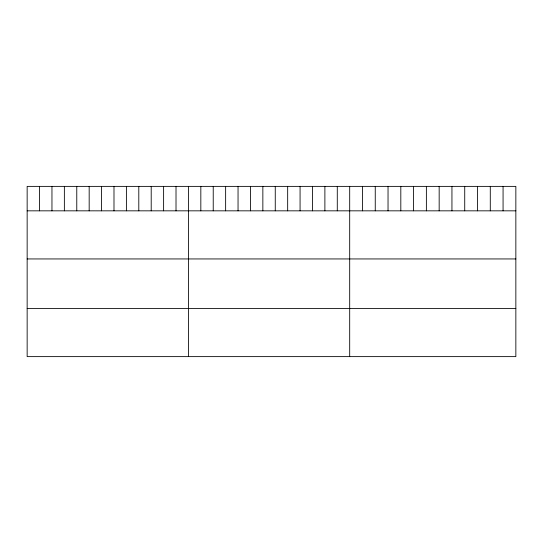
<?xml version="1.0" encoding="UTF-8"?>
<svg xmlns="http://www.w3.org/2000/svg" width="543" height="543" viewBox="0 0 543 543"><rect width="100%" height="100%" fill="white"/><g stroke="black" fill="none" stroke-linecap="round" stroke-linejoin="round"><path stroke-width="0.81" d="M515.85 210.833L515.85 356.622L27.15 356.622L27.15 186.378L515.85 186.378L515.85 210.833L27.15 210.833M27.15 258.943L515.85 258.943M27.15 308.512L515.85 308.512M503.069 186.378L503.069 210.833M490.288 186.378L490.288 210.833M477.507 186.378L477.507 210.833M464.727 186.378L464.727 210.833M451.946 186.378L451.946 210.833M439.165 186.378L439.165 210.833M426.377 186.378L426.377 210.833M413.596 186.378L413.596 210.833M400.815 186.378L400.815 210.833M388.035 186.378L388.035 210.833M375.254 186.378L375.254 210.833M362.473 186.378L362.473 210.833M349.692 186.378L349.692 356.622M337.284 186.378L337.284 210.833M324.884 186.378L324.884 210.833M312.476 186.378L312.476 210.833M300.069 186.378L300.069 210.833M287.668 186.378L287.668 210.833M275.26 186.378L275.26 210.833M262.853 186.378L262.853 210.833M250.445 186.378L250.445 210.833M238.044 186.378L238.044 210.833M225.637 186.378L225.637 210.833M213.229 186.378L213.229 210.833M200.829 186.378L200.829 210.833M188.421 186.378L188.421 356.622M176.013 186.378L176.013 210.833M163.613 186.378L163.613 210.833M151.205 186.378L151.205 210.833M138.798 186.378L138.798 210.833M126.397 186.378L126.397 210.833M113.989 186.378L113.989 210.833M101.582 186.378L101.582 210.833M89.174 186.378L89.174 210.833M76.773 186.378L76.773 210.833M64.366 186.378L64.366 210.833M51.958 186.378L51.958 210.833M39.558 186.378L39.558 210.833"/></g></svg>
